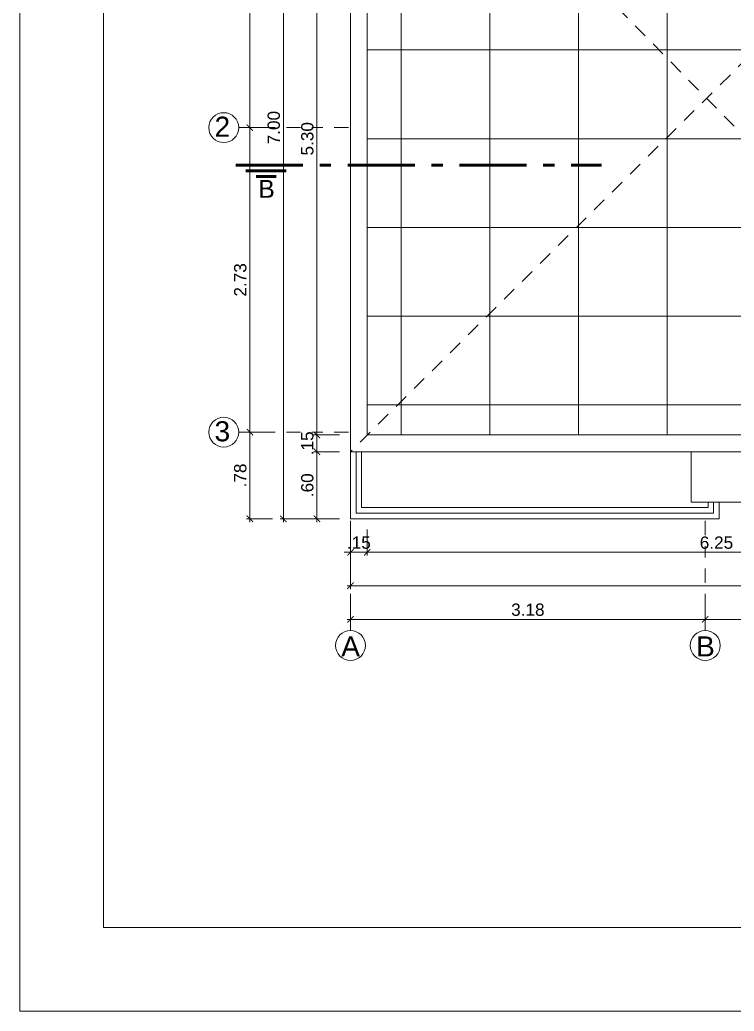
# Model space of a CAD drawing. Header units: millimetres. Extents: x 3779 to 7711, y 1445 to 3132.
# Drawn here: x 3898.59 to 3904.99, y 1460.93 to 1469.8 of the extents above; entities that cross this region are included whole.
import ezdxf

# ---------------------------------------------------------------- set-up
doc = ezdxf.new("R2010")
doc.units = ezdxf.units.MM
doc.header["$PDMODE"] = 3
for name, pattern in [('ACAD_ISO10W100', [18.5, 12, -3, 0.5, -3]), ('DASHDOTX2', [50.8, 25.4, -12.7, 0, -12.7]), ('HIDDEN', [9.525, 6.35, -3.175])]:
    doc.linetypes.add(name, pattern=pattern)
for name, color, linetype, lineweight in [('cotas', 7, 'Continuous', 5), ('EJES', 20, 'DASHDOTX2', 9), ('LINEA-DE-CORTE', 6, 'ACAD_ISO10W100', 60), ('pluma 0.0', 33, 'Continuous', 0), ('pluma 1', 1, 'Continuous', 9), ('pluma 2', 2, 'Continuous', 20), ('proyecciones', 32, 'HIDDEN', 9), ('TEXTO', 7, 'Continuous', 9), ('TEXTURAS', 35, 'Continuous', 5)]:
    doc.layers.add(name, color=color, linetype=linetype, lineweight=lineweight)
doc.styles.get("Standard").update_dxf_attribs({"font": 'arial.ttf'})
doc.styles.add('TIMES', font='arial.ttf', dxfattribs={"height": 0.11})
doc.dimstyles.new('julio', dxfattribs={"dimtxt": 0.11, "dimasz": 0.057, "dimexe": 0.03, "dimexo": 0.097, "dimgap": 0.0295, "dimtad": 1, "dimzin": 4, "dimdsep": 46, "dimtxsty": 'TIMES', "dimblk": 'ARCHTICK', "dimcen": 0, "dimdle": 0.03, "dimclrd": 256, "dimclre": 256, "dimclrt": 256, "dimadec": 0, "dimazin": 0, "dimtfac": 1, "dimtix": 1, "dimtmove": 2, "dimatfit": 2, "dimldrblk": 'ARCHTICK', "dimfxl": 1, "dimtolj": 1, "dimtzin": 0, "dimlwd": 5, "dimlwe": 5, "dimarcsym": 0})

# ---------------------------------------------------------------- blocks, each defined once
blk = doc.blocks.new('_ArchTick')
at = {"color": 0, "linetype": 'ByBlock', "lineweight": 40, "const_width": 0.15}
blk.add_lwpolyline([(-0.5, -0.5), (0.5, 0.5)], dxfattribs=at)
blk = doc.blocks.new('*D637')
at = {"layer": 'cotas', "lineweight": 5, "transparency": 16777216}
for p, q in [((3901.4554, 1472.3346), (3900.9224, 1472.3346)), ((3900.9524, 1465.3046), (3900.9524, 1472.3646)), ((3901.4554, 1465.3346), (3900.9224, 1465.3346))]:
    blk.add_line(p, q, dxfattribs=at)
at = {"layer": 'Defpoints', "color": 0, "transparency": 16777216}
for p in [(3900.9524, 1472.3346), (3901.5524, 1472.3346), (3901.5524, 1465.3346)]:
    blk.add_point(p, dxfattribs=at)
at = {"layer": 'cotas', "lineweight": 5, "transparency": 16777216, "xscale": 0.057, "yscale": 0.057, "zscale": 0.057}
for p, rotation in [((3900.9524, 1472.3346), 90), ((3900.9524, 1465.3346), 270)]:
    blk.add_blockref('_ArchTick', p, dxfattribs=dict(at, rotation=rotation))
at = {"layer": 'cotas', "transparency": 16777216, "insert": (3900.8667, 1468.8346), "char_height": 0.11, "attachment_point": 5, "rotation": 90, "style": 'TIMES'}
blk.add_mtext('\\A1;7.00', dxfattribs=at)
blk = doc.blocks.new('*D574')
at = {"layer": 'cotas', "lineweight": 5, "transparency": 16777216}
for p, q in [((3900.8554, 1472.3346), (3900.6224, 1472.3346)), ((3900.6524, 1468.8046), (3900.6524, 1472.3646)), ((3900.8554, 1468.8346), (3900.6224, 1468.8346))]:
    blk.add_line(p, q, dxfattribs=at)
at = {"layer": 'Defpoints', "color": 0, "transparency": 16777216}
for p in [(3900.6524, 1472.3346), (3900.9524, 1472.3346), (3900.9524, 1468.8346)]:
    blk.add_point(p, dxfattribs=at)
at = {"layer": 'cotas', "lineweight": 5, "transparency": 16777216, "xscale": 0.057, "yscale": 0.057, "zscale": 0.057}
for p, rotation in [((3900.6524, 1472.3346), 90), ((3900.6524, 1468.8346), 270)]:
    blk.add_blockref('_ArchTick', p, dxfattribs=dict(at, rotation=rotation))
at = {"layer": 'cotas', "transparency": 16777216, "insert": (3900.5667, 1470.5846), "char_height": 0.11, "attachment_point": 5, "rotation": 90, "style": 'TIMES'}
blk.add_mtext('\\A1;3.50', dxfattribs=at)
blk = doc.blocks.new('*D588')
at = {"layer": 'cotas', "lineweight": 5, "transparency": 16777216}
for p, q in [((3901.5524, 1464.6376), (3901.5524, 1464.4046)), ((3904.7274, 1464.6376), (3904.7274, 1464.4046)), ((3901.5224, 1464.4346), (3904.7574, 1464.4346))]:
    blk.add_line(p, q, dxfattribs=at)
at = {"layer": 'Defpoints', "color": 0, "transparency": 16777216}
for p in [(3901.5524, 1464.7346), (3904.7274, 1464.7346), (3904.7274, 1464.4346)]:
    blk.add_point(p, dxfattribs=at)
at = {"layer": 'cotas', "lineweight": 5, "transparency": 16777216, "xscale": 0.057, "yscale": 0.057, "zscale": 0.057, "rotation": 180}
blk.add_blockref('_ArchTick', (3901.5524, 1464.4346), dxfattribs=at)
at = {"layer": 'cotas', "lineweight": 5, "transparency": 16777216, "xscale": 0.057, "yscale": 0.057, "zscale": 0.057}
blk.add_blockref('_ArchTick', (3904.7274, 1464.4346), dxfattribs=at)
at = {"layer": 'cotas', "transparency": 16777216, "insert": (3903.1399, 1464.5203), "char_height": 0.11, "attachment_point": 5, "style": 'TIMES'}
blk.add_mtext('\\A1;3.18', dxfattribs=at)
blk = doc.blocks.new('*D639')
at = {"layer": 'cotas', "lineweight": 5, "transparency": 16777216}
for p, q in [((3904.7274, 1464.6376), (3904.7274, 1464.4046)), ((3904.6974, 1464.4346), (3908.0074, 1464.4346)), ((3907.9774, 1464.4849), (3907.9774, 1464.4046))]:
    blk.add_line(p, q, dxfattribs=at)
at = {"layer": 'Defpoints', "color": 0, "transparency": 16777216}
for p in [(3904.7274, 1464.7346), (3907.9774, 1464.5819), (3907.9774, 1464.4346)]:
    blk.add_point(p, dxfattribs=at)
at = {"layer": 'cotas', "lineweight": 5, "transparency": 16777216, "xscale": 0.057, "yscale": 0.057, "zscale": 0.057, "rotation": 180}
blk.add_blockref('_ArchTick', (3904.7274, 1464.4346), dxfattribs=at)
at = {"layer": 'cotas', "lineweight": 5, "transparency": 16777216, "xscale": 0.057, "yscale": 0.057, "zscale": 0.057}
blk.add_blockref('_ArchTick', (3907.9774, 1464.4346), dxfattribs=at)
at = {"layer": 'cotas', "transparency": 16777216, "insert": (3906.3524, 1464.5203), "char_height": 0.11, "attachment_point": 5, "style": 'TIMES'}
blk.add_mtext('\\A1;3.25', dxfattribs=at)
blk = doc.blocks.new('*D590')
at = {"layer": 'cotas', "lineweight": 5, "transparency": 16777216}
for p, q in [((3916.1024, 1465.3876), (3916.1024, 1464.7046)), ((3901.5524, 1465.2376), (3901.5524, 1464.7046)), ((3901.5224, 1464.7346), (3916.1324, 1464.7346))]:
    blk.add_line(p, q, dxfattribs=at)
at = {"layer": 'Defpoints', "color": 0, "transparency": 16777216}
for p in [(3916.1024, 1465.4846), (3901.5524, 1465.3346), (3916.1024, 1464.7346)]:
    blk.add_point(p, dxfattribs=at)
at = {"layer": 'cotas', "lineweight": 5, "transparency": 16777216, "xscale": 0.057, "yscale": 0.057, "zscale": 0.057, "rotation": 180}
blk.add_blockref('_ArchTick', (3901.5524, 1464.7346), dxfattribs=at)
at = {"layer": 'cotas', "lineweight": 5, "transparency": 16777216, "xscale": 0.057, "yscale": 0.057, "zscale": 0.057}
blk.add_blockref('_ArchTick', (3916.1024, 1464.7346), dxfattribs=at)
at = {"layer": 'cotas', "transparency": 16777216, "insert": (3908.8274, 1464.8202), "char_height": 0.11, "attachment_point": 5, "style": 'TIMES'}
blk.add_mtext('\\A1;14.55', dxfattribs=at)
blk = doc.blocks.new('*D591')
at = {"layer": 'cotas', "lineweight": 5, "transparency": 16777216}
for p, q in [((3901.5524, 1465.2376), (3901.5524, 1465.0046)), ((3901.7024, 1465.2376), (3901.7024, 1465.0046)), ((3901.5524, 1465.0346), (3901.4954, 1465.0346)), ((3901.5524, 1465.0346), (3901.7024, 1465.0346)), ((3901.7024, 1465.0346), (3901.7594, 1465.0346))]:
    blk.add_line(p, q, dxfattribs=at)
at = {"layer": 'Defpoints', "color": 0, "transparency": 16777216}
for p in [(3901.5524, 1465.3346), (3901.7024, 1465.3346), (3901.7024, 1465.0346)]:
    blk.add_point(p, dxfattribs=at)
at = {"layer": 'cotas', "lineweight": 5, "transparency": 16777216, "xscale": 0.057, "yscale": 0.057, "zscale": 0.057}
blk.add_blockref('_ArchTick', (3901.5524, 1465.0346), dxfattribs=at)
at = {"layer": 'cotas', "lineweight": 5, "transparency": 16777216, "xscale": 0.057, "yscale": 0.057, "zscale": 0.057, "rotation": 180}
blk.add_blockref('_ArchTick', (3901.7024, 1465.0346), dxfattribs=at)
at = {"layer": 'cotas', "transparency": 16777216, "insert": (3901.6274, 1465.1202), "char_height": 0.11, "attachment_point": 5, "style": 'TIMES'}
blk.add_mtext('\\A1;.15', dxfattribs=at)
blk = doc.blocks.new('*D592')
at = {"layer": 'cotas', "lineweight": 5, "transparency": 16777216}
for p, q in [((3901.7024, 1465.2376), (3901.7024, 1465.0046)), ((3907.9524, 1465.2376), (3907.9524, 1465.0046)), ((3901.6724, 1465.0346), (3907.9824, 1465.0346))]:
    blk.add_line(p, q, dxfattribs=at)
at = {"layer": 'Defpoints', "color": 0, "transparency": 16777216}
for p in [(3901.7024, 1465.3346), (3907.9524, 1465.3346), (3907.9524, 1465.0346)]:
    blk.add_point(p, dxfattribs=at)
at = {"layer": 'cotas', "lineweight": 5, "transparency": 16777216, "xscale": 0.057, "yscale": 0.057, "zscale": 0.057, "rotation": 180}
blk.add_blockref('_ArchTick', (3901.7024, 1465.0346), dxfattribs=at)
at = {"layer": 'cotas', "lineweight": 5, "transparency": 16777216, "xscale": 0.057, "yscale": 0.057, "zscale": 0.057}
blk.add_blockref('_ArchTick', (3907.9524, 1465.0346), dxfattribs=at)
at = {"layer": 'cotas', "transparency": 16777216, "insert": (3904.8274, 1465.1202), "char_height": 0.11, "attachment_point": 5, "style": 'TIMES'}
blk.add_mtext('\\A1;6.25', dxfattribs=at)
blk = doc.blocks.new('*D601')
at = {"layer": 'cotas', "lineweight": 5, "transparency": 16777216}
for p, q in [((3900.8554, 1466.1096), (3900.6224, 1466.1096)), ((3900.6524, 1465.3046), (3900.6524, 1466.1396)), ((3900.8554, 1465.3346), (3900.6224, 1465.3346))]:
    blk.add_line(p, q, dxfattribs=at)
at = {"layer": 'Defpoints', "color": 0, "transparency": 16777216}
for p in [(3900.6524, 1466.1096), (3900.9524, 1466.1096), (3900.9524, 1465.3346)]:
    blk.add_point(p, dxfattribs=at)
at = {"layer": 'cotas', "lineweight": 5, "transparency": 16777216, "xscale": 0.057, "yscale": 0.057, "zscale": 0.057}
for p, rotation in [((3900.6524, 1466.1096), 90), ((3900.6524, 1465.3346), 270)]:
    blk.add_blockref('_ArchTick', p, dxfattribs=dict(at, rotation=rotation))
at = {"layer": 'cotas', "transparency": 16777216, "insert": (3900.5667, 1465.7221), "char_height": 0.11, "attachment_point": 5, "rotation": 90, "style": 'TIMES'}
blk.add_mtext('\\A1;.78', dxfattribs=at)
blk = doc.blocks.new('*D602')
at = {"layer": 'cotas', "lineweight": 5, "transparency": 16777216}
for p, q in [((3900.6524, 1466.0796), (3900.6524, 1468.8646)), ((3900.8554, 1468.8346), (3900.6224, 1468.8346)), ((3900.8554, 1466.1096), (3900.6224, 1466.1096))]:
    blk.add_line(p, q, dxfattribs=at)
at = {"layer": 'Defpoints', "color": 0, "transparency": 16777216}
for p in [(3900.6524, 1468.8346), (3900.9524, 1468.8346), (3900.9524, 1466.1096)]:
    blk.add_point(p, dxfattribs=at)
at = {"layer": 'cotas', "lineweight": 5, "transparency": 16777216, "xscale": 0.057, "yscale": 0.057, "zscale": 0.057}
for p, rotation in [((3900.6524, 1468.8346), 90), ((3900.6524, 1466.1096), 270)]:
    blk.add_blockref('_ArchTick', p, dxfattribs=dict(at, rotation=rotation))
at = {"layer": 'cotas', "transparency": 16777216, "insert": (3900.5667, 1467.4721), "char_height": 0.11, "attachment_point": 5, "rotation": 90, "style": 'TIMES'}
blk.add_mtext('\\A1;2.73', dxfattribs=at)
blk = doc.blocks.new('*D603')
at = {"layer": 'cotas', "lineweight": 5, "transparency": 16777216}
for p, q in [((3901.4554, 1465.9346), (3901.2224, 1465.9346)), ((3901.2524, 1465.3046), (3901.2524, 1465.9646)), ((3901.4554, 1465.3346), (3901.2224, 1465.3346))]:
    blk.add_line(p, q, dxfattribs=at)
at = {"layer": 'Defpoints', "color": 0, "transparency": 16777216}
for p in [(3901.2524, 1465.9346), (3901.5524, 1465.9346), (3901.5524, 1465.3346)]:
    blk.add_point(p, dxfattribs=at)
at = {"layer": 'cotas', "lineweight": 5, "transparency": 16777216, "xscale": 0.057, "yscale": 0.057, "zscale": 0.057}
for p, rotation in [((3901.2524, 1465.9346), 90), ((3901.2524, 1465.3346), 270)]:
    blk.add_blockref('_ArchTick', p, dxfattribs=dict(at, rotation=rotation))
at = {"layer": 'cotas', "transparency": 16777216, "insert": (3901.1667, 1465.6346), "char_height": 0.11, "attachment_point": 5, "rotation": 90, "style": 'TIMES'}
blk.add_mtext('\\A1;.60', dxfattribs=at)
blk = doc.blocks.new('*D604')
at = {"layer": 'cotas', "lineweight": 5, "transparency": 16777216}
for p, q in [((3901.4554, 1471.3846), (3901.2224, 1471.3846)), ((3901.2524, 1466.0546), (3901.2524, 1471.4146)), ((3901.4554, 1466.0846), (3901.2224, 1466.0846))]:
    blk.add_line(p, q, dxfattribs=at)
at = {"layer": 'Defpoints', "color": 0, "transparency": 16777216}
for p in [(3901.2524, 1471.3846), (3901.5524, 1471.3846), (3901.5524, 1466.0846)]:
    blk.add_point(p, dxfattribs=at)
at = {"layer": 'cotas', "lineweight": 5, "transparency": 16777216, "xscale": 0.057, "yscale": 0.057, "zscale": 0.057}
for p, rotation in [((3901.2524, 1471.3846), 90), ((3901.2524, 1466.0846), 270)]:
    blk.add_blockref('_ArchTick', p, dxfattribs=dict(at, rotation=rotation))
at = {"layer": 'cotas', "transparency": 16777216, "insert": (3901.1667, 1468.7346), "char_height": 0.11, "attachment_point": 5, "rotation": 90, "style": 'TIMES'}
blk.add_mtext('\\A1;5.30', dxfattribs=at)
blk = doc.blocks.new('*D612')
at = {"layer": 'cotas', "lineweight": 5, "transparency": 16777216}
for p, q in [((3901.2524, 1466.0846), (3901.2524, 1466.1416)), ((3901.4554, 1466.0846), (3901.2224, 1466.0846)), ((3901.2524, 1465.9346), (3901.2524, 1466.0846)), ((3901.4554, 1465.9346), (3901.2224, 1465.9346)), ((3901.2524, 1465.9346), (3901.2524, 1465.8776))]:
    blk.add_line(p, q, dxfattribs=at)
at = {"layer": 'Defpoints', "color": 0, "transparency": 16777216}
for p in [(3901.2524, 1466.0846), (3901.5524, 1466.0846), (3901.5524, 1465.9346)]:
    blk.add_point(p, dxfattribs=at)
at = {"layer": 'cotas', "lineweight": 5, "transparency": 16777216, "xscale": 0.057, "yscale": 0.057, "zscale": 0.057}
for p, rotation in [((3901.2524, 1466.0846), 270), ((3901.2524, 1465.9346), 90)]:
    blk.add_blockref('_ArchTick', p, dxfattribs=dict(at, rotation=rotation))
at = {"layer": 'cotas', "transparency": 16777216, "insert": (3901.1667, 1466.0096), "char_height": 0.11, "attachment_point": 5, "rotation": 90, "style": 'TIMES'}
blk.add_mtext('\\A1;.15', dxfattribs=at)

msp = doc.modelspace()

# ---------------------------------------------------------------- hatches: boundary and pattern name
at = {"layer": 'TEXTURAS'}
h = msp.add_hatch(dxfattribs=at)
h.set_pattern_fill('NET', color=256, scale=0.25)
h.set_pattern_definition([(0, (-67.5384, 1.8852), (0, 0.79375), []), (90, (-67.5384, 1.8852), (-0.79375, 5e-17), [])])
h.paths.add_polyline_path([(3901.7024, 1466.0846), (3901.7036, 1466.0846), (3904.7398, 1469.0966), (3902.4876, 1471.3846), (3901.7024, 1471.3846)])
h.paths.add_polyline_path([(3904.7024, 1472.1846), (3902.5524, 1472.1846), (3902.5524, 1471.3846), (3902.4876, 1471.3846), (3904.7398, 1469.0966), (3905.534, 1469.8846), (3904.7024, 1469.8846)])
h.paths.add_polyline_path([(3905.534, 1469.8846), (3904.7398, 1469.0966), (3907.7047, 1466.0846), (3907.8524, 1466.0846), (3907.8524, 1466.2846), (3907.8524, 1469.8846)])
h.paths.add_polyline_path([(3904.7398, 1469.0966), (3901.7036, 1466.0846), (3907.7047, 1466.0846)])
h.paths.add_polyline_path([(3907.8524, 1468.9846), (3908.1024, 1468.9846), (3908.1024, 1471.5846), (3908.0024, 1471.5846), (3908.0024, 1469.8846), (3907.8524, 1469.8846)])
h.paths.add_polyline_path([(3911.7354, 1470.9346), (3910.9524, 1470.9346), (3910.9524, 1471.7984), (3910.6024, 1472.1846), (3910.6024, 1471.9846), (3910.6024, 1471.5846), (3910.6024, 1468.9846), (3910.6024, 1468.6846), (3910.5024, 1468.6846), (3910.5024, 1466.4596), (3910.6375, 1466.4596), (3913.2059, 1469.3121)])
h.paths.add_polyline_path([(3913.2059, 1469.3121), (3910.6375, 1466.4596), (3911.3024, 1466.4596), (3911.5024, 1466.6596, -1), (3911.7702, 1466.6596, -1), (3911.5024, 1466.6596), (3911.3024, 1466.4596), (3915.7774, 1466.4596), (3915.7774, 1466.475)])
h.paths.add_polyline_path([(3915.7774, 1466.475), (3915.7774, 1471.734), (3915.3867, 1471.734), (3913.2059, 1469.3121)])
h.paths.add_polyline_path([(3912.5024, 1470.9346), (3911.7354, 1470.9346), (3913.2059, 1469.3121), (3915.7774, 1472.168), (3915.7774, 1472.1846), (3912.5024, 1472.1846)])
h.paths.add_polyline_path([(3915.7774, 1472.168), (3915.3867, 1471.734), (3915.7774, 1471.734)], flags=17)
h.paths.add_polyline_path([(3910.9639, 1467.3711), (3910.9639, 1467.7252), (3910.7372, 1467.7252), (3910.7372, 1467.3711)], flags=24)

# ---------------------------------------------------------------- linework, layer by layer
at = {"layer": 'cotas'}
for points in [[(3898.5938, 1460.9283), (3940.5938, 1460.9283), (3940.5938, 1490.6283), (3898.5938, 1490.6283)], [(3899.3438, 1461.6783), (3939.8438, 1461.6783), (3939.8438, 1489.8783), (3899.3438, 1489.8783)]]:
    msp.add_lwpolyline(points, close=True, dxfattribs=at)
at = {"layer": 'EJES', "ltscale": 0.005}
for p, q in [((3900.5524, 1468.8346), (3901.5524, 1468.8346)), ((3900.5524, 1466.1096), (3901.5524, 1466.1096)), ((3901.5524, 1464.3346), (3901.5524, 1465.3346)), ((3904.7274, 1464.3346), (3904.7274, 1465.3346))]:
    msp.add_line(p, q, dxfattribs=at)
at = {"layer": 'LINEA-DE-CORTE', "ltscale": 0.05}
for p, q in [((3900.5277, 1468.4996), (3903.7994, 1468.4996)), ((3900.6174, 1468.4478), (3900.9763, 1468.4478)), ((3900.7072, 1468.396), (3900.8866, 1468.396))]:
    msp.add_line(p, q, dxfattribs=at)
at = {"layer": 'pluma 0.0'}
for p, q in [((3901.5524, 1465.3346), (3901.5524, 1465.9346)), ((3901.6024, 1465.3846), (3901.6024, 1465.9346)), ((3901.6524, 1465.4346), (3901.6524, 1465.9346)), ((3904.7524, 1465.4346), (3901.6524, 1465.4346)), ((3904.7524, 1465.4846), (3904.7524, 1465.4346)), ((3904.8024, 1465.4846), (3904.8024, 1465.3846)), ((3904.8524, 1465.4846), (3904.8524, 1465.3346)), ((3904.8524, 1465.3346), (3901.5524, 1465.3346)), ((3904.8024, 1465.3846), (3901.6024, 1465.3846))]:
    msp.add_line(p, q, dxfattribs=at)
at = {"layer": 'pluma 1'}
for p, q in [((3904.6024, 1465.4846), (3904.6024, 1465.9346)), ((3907.9524, 1465.4846), (3904.6024, 1465.4846))]:
    msp.add_line(p, q, dxfattribs=at)
for centre in [(3900.4185, 1468.8346), (3900.4185, 1466.1096), (3901.5524, 1464.2007), (3904.7274, 1464.2007)]:
    msp.add_circle(centre, 0.1339, dxfattribs=at)
at = {"layer": 'pluma 2'}
for p, q in [((3901.5524, 1472.3346), (3901.5524, 1465.9346)), ((3901.7024, 1471.3846), (3901.7024, 1466.0846)), ((3907.8524, 1466.0846), (3901.7024, 1466.0846)), ((3907.8524, 1465.9346), (3901.5524, 1465.9346))]:
    msp.add_line(p, q, dxfattribs=at)
at = {"layer": 'proyecciones', "linetype": 'HIDDEN', "ltscale": 0.02}
for p, q in [((3907.8524, 1465.9346), (3901.5524, 1472.3346)), ((3907.8524, 1472.1846), (3901.5524, 1465.9346))]:
    msp.add_line(p, q, dxfattribs=at)

# ---------------------------------------------------------------- texts
at = {"insert": (3900.7267, 1468.3666), "char_height": 0.16, "width": 1.3216, "attachment_point": 1}
msp.add_mtext('B', dxfattribs=at)
at = {"layer": 'TEXTO', "color": 5, "char_height": 0.18, "width": 2.597734}
for s, insert, attachment_point in [('{\\C7;2}', (3900.3361, 1468.9327), 1), ('{\\C7;3}', (3900.3361, 1466.2077), 1), ('{\\C7;A}', (3901.47, 1464.1025), 7), ('{\\C7;B}', (3904.645, 1464.1025), 7)]:
    msp.add_mtext(s, dxfattribs=dict(at, insert=insert, attachment_point=attachment_point))

# ---------------------------------------------------------------- dimensions: what is measured, and where the dimension line sits
at = {"layer": 'cotas'}
for base, p1, p2, angle, picture, middle in [((3900.6524, 1472.3346), (3900.9524, 1468.8346), (3900.9524, 1472.3346), 90, '*D574', (3900.5667, 1470.5846)), ((3901.2524, 1471.3846), (3901.5524, 1466.0846), (3901.5524, 1471.3846), 90, '*D604', (3901.1667, 1468.7346)), ((3900.6524037863, 1468.8345546046), (3900.9524037863, 1466.1095546046), (3900.9524037863, 1468.8345546046), 90, '*D602', (3900.5667032406, 1467.4720546046)), ((3900.6524037863, 1466.1095546046), (3900.9524037863, 1465.3345546046), (3900.9524037863, 1466.1095546046), 90, '*D601', (3900.5667407576, 1465.7220546046)), ((3901.2524, 1466.0846), (3901.5524, 1465.9346), (3901.5524, 1466.0846), 90, '*D612', (3901.1667, 1466.0096)), ((3901.2524, 1465.9346), (3901.5524, 1465.3346), (3901.5524, 1465.9346), 90, '*D603', (3901.1667, 1465.6346)), ((3907.9774, 1464.4346), (3904.7274, 1464.7346), (3907.9774, 1464.5819), 180, '*D639', (3906.3524, 1464.5203))]:
    dim = msp.add_linear_dim(base=base, p1=p1, p2=p2, angle=angle, dimstyle='julio', dxfattribs=at)
    dim.commit()
    dim.dimension.update_dxf_attribs({"geometry": picture, "text_midpoint": middle})
for p1, p2, distance, picture, middle in [((3901.5524, 1465.3346), (3901.5524, 1472.3346), 0.6, '*D637', (3900.8667, 1468.8346)), ((3901.5524037863, 1464.7345546046), (3904.7274037863, 1464.7345546046), -0.3, '*D588', (3903.1399037863, 1464.5202551503))]:
    dim = msp.add_aligned_dim(p1=p1, p2=p2, distance=distance, dimstyle='julio', dxfattribs=at)
    dim.commit()
    dim.dimension.update_dxf_attribs({"geometry": picture, "text_midpoint": middle})
for base, p1, p2, picture, middle in [((3916.1024, 1464.7346), (3901.5524, 1465.3346), (3916.1024, 1465.4846), '*D590', (3908.8274, 1464.8202)), ((3901.7024, 1465.0346), (3901.5524, 1465.3346), (3901.7024, 1465.3346), '*D591', (3901.6274, 1465.1202)), ((3907.9524, 1465.0346), (3901.7024, 1465.3346), (3907.9524, 1465.3346), '*D592', (3904.8274, 1465.1202))]:
    dim = msp.add_linear_dim(base=base, p1=p1, p2=p2, dimstyle='julio', dxfattribs=at)
    dim.commit()
    dim.dimension.update_dxf_attribs({"geometry": picture, "text_midpoint": middle})

doc.saveas('drawing.dxf')
